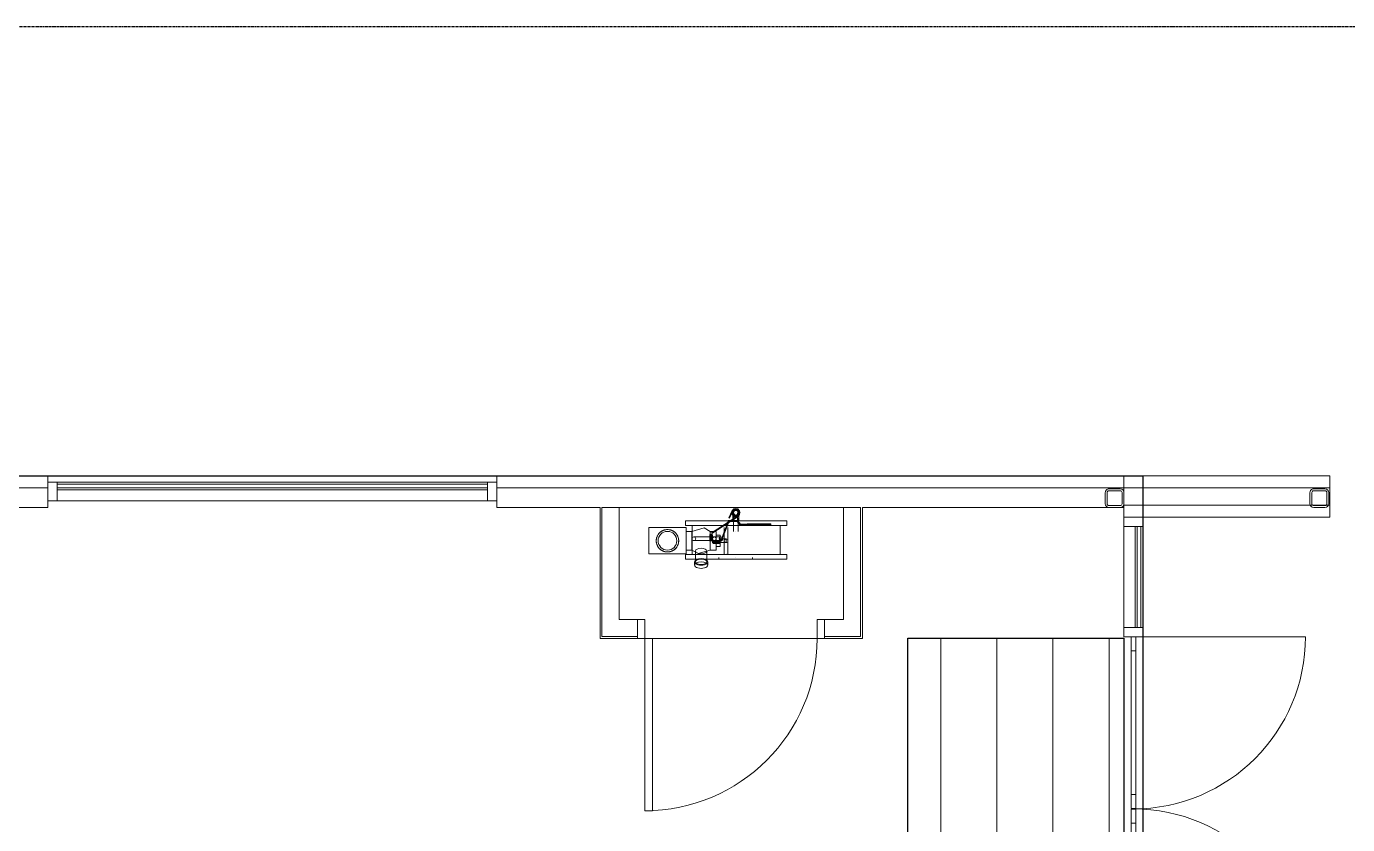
# Model space of a CAD drawing. Header units: millimetres. Extents: x -637480 to 299894, y -125373 to 39000.
# Drawn here: x 270264 to 277325, y 11936 to 16200 of the extents above; entities that cross this region are included whole.
import ezdxf

# ---------------------------------------------------------------- set-up
doc = ezdxf.new("R2010")
doc.units = ezdxf.units.MM
doc.linetypes.add('Xref building Toll$0$Grid Line', pattern=[22.225, 12.7, -3.175, 3.175, -3.175])
for name, color, linetype, lineweight in [('AM_BOR', 4, 'Continuous', 25), ('Xref building Toll$0$A-DETL', 90, 'Continuous', 9), ('Xref building Toll$0$A-DOOR', 31, 'Continuous', 9), ('Xref building Toll$0$A-DOOR-HDLN', 31, 'Continuous', 9), ('Xref building Toll$0$A-FLOR', 192, 'Continuous', 25), ('Xref building Toll$0$A-FLOR-PATT', 8, 'Continuous', 18), ('Xref building Toll$0$A-GENM', 13, 'Continuous', 9), ('Xref building Toll$0$A-GLAZ-CURT', 52, 'Continuous', 9), ('Xref building Toll$0$A-GLAZ-CWMG', 51, 'Continuous', 9), ('Xref building Toll$0$A-WALL', 113, 'Continuous', 9), ('Xref building Toll$0$P-SANR-FIXT', 6, 'Continuous', 9), ('Xref building Toll$0$S-COLS', 52, 'Continuous', 9)]:
    doc.layers.add(name, color=color, linetype=linetype, lineweight=lineweight)
doc.layers.add('Xref building Toll$0$S-GRID', color=8, linetype='Continuous')

# ---------------------------------------------------------------- blocks, each defined once
blk = doc.blocks.new('Xref building Toll$0$Toll Grids')
at = {"layer": 'Xref building Toll$0$S-GRID', "linetype": 'Xref building Toll$0$Grid Line'}
blk.add_line((224843, 16200), (280997.7, 16200), dxfattribs=at)
blk = doc.blocks.new('Xref building Toll$0$_SBA 1SWING SPDoor 01a - 920W x 2700H OD-1991714-MASTER GROUND FLOOR')
at = {"layer": 'Xref building Toll$0$A-DOOR'}
for p, q in [((460, 971), (420, 971)), ((420, 51), (420, 971)), ((460, 971), (460, 51)), ((-500, 51), (-500, 51)), ((-500, 51), (-500, -51)), ((-500, 51), (-460, 51)), ((-500, 51), (-460, 51)), ((-500, -51), (-500, 51)), ((-460, -51), (-460, 51)), ((-460, 51), (-460, 51)), ((-460, 51), (-460, -51)), ((460, 51), (420, 51)), ((460, 51), (460, -51)), ((500, 51), (460, 51)), ((460, 51), (460, 51)), ((460, 51), (500, 51)), ((460, -51), (460, 51)), ((500, -51), (500, 51)), ((500, 51), (500, 51)), ((500, 51), (500, -51)), ((-460, -51), (-500, -51)), ((-500, -51), (-500, -51)), ((-460, -51), (-500, -51)), ((-460, -51), (-460, -51)), ((460, -51), (500, -51)), ((460, -51), (460, -51)), ((500, -51), (460, -51)), ((500, -51), (500, -51))]:
    blk.add_line(p, q, dxfattribs=at)
blk.add_arc((460, 51), 920, 90, 180, dxfattribs=at)
at = {"layer": 'Xref building Toll$0$A-DOOR-HDLN'}
blk.add_line((-460, 51), (460, 51), dxfattribs=at)
blk = doc.blocks.new('Xref building Toll$0$IVS-CURTPAN-Double Glass - E10THK-I10THK-40mm-2193125-MASTER GROUND FLOOR')
at = {"layer": 'Xref building Toll$0$A-GLAZ-CURT'}
for p, q in [((269, 50), (-269, 50)), ((-269, 50), (-269, 40)), ((-269, 40), (-269, 50)), ((-269, 50), (269, 50)), ((-269, 50), (-269, 50)), ((-269, 40), (269, 40)), ((269, 40), (-269, 40)), ((-269, 40), (-269, 40)), ((269, 20), (-269, 20)), ((-269, 20), (-269, 10)), ((-269, 10), (-269, 20)), ((-269, 20), (269, 20)), ((-269, 20), (-269, 20)), ((-269, 10), (269, 10)), ((269, 10), (-269, 10)), ((-269, 10), (-269, 10)), ((269, 40), (269, 50)), ((269, 50), (269, 40)), ((269, 50), (269, 50)), ((269, 40), (269, 40)), ((269, 10), (269, 20)), ((269, 20), (269, 10)), ((269, 20), (269, 20)), ((269, 10), (269, 10))]:
    blk.add_line(p, q, dxfattribs=at)
blk = doc.blocks.new('Xref building Toll$0$Rectangular Mullion - _SBA 50 x 100mm Office-1490535-MASTER GROUND FLOOR')
at = {"layer": 'Xref building Toll$0$A-GLAZ-CWMG'}
for p, q in [((284130, 153540.5), (284130, 153540.5)), ((284130, 153540.5), (284230, 153540.5)), ((284230, 153540.5), (284130, 153540.5)), ((284130, 153540.5), (284130, 153002.5)), ((284130, 153002.5), (284130, 153540.5)), ((284230, 153540.5), (284230, 153540.5)), ((284230, 153002.5), (284230, 153540.5)), ((284230, 153002.5), (284230, 153540.5)), ((284130, 153002.5), (284230, 153002.5)), ((284230, 153002.5), (284130, 153002.5)), ((284130, 153002.5), (284130, 153002.5)), ((284230, 153002.5), (284230, 153002.5))]:
    blk.add_line(p, q, dxfattribs=at)
blk = doc.blocks.new('Xref building Toll$0$Rectangular Mullion - _SBA 50 x 100mm Office-1108203-MASTER GROUND FLOOR')
at = {"layer": 'Xref building Toll$0$A-GLAZ-CWMG', "lineweight": 18}
for p, q in [((0, 50), (-50, 50)), ((-50, 50), (-50, -50)), ((0, -50), (0, 50)), ((-50, -50), (0, -50))]:
    blk.add_line(p, q, dxfattribs=at)
at = {"layer": 'Xref building Toll$0$A-GLAZ-CWMG'}
for p, q in [((-50, 50), (-50, 50)), ((0, 50), (0, 50)), ((-50, -50), (-50, -50)), ((0, -50), (0, -50))]:
    blk.add_line(p, q, dxfattribs=at)
blk = doc.blocks.new('Xref building Toll$0$DOOR_CWall_DGlass 02 - DOOR_CWall_DGlass 02-2193146-MASTER GROUND FLOOR')
at = {"layer": 'Xref building Toll$0$A-DOOR'}
for p, q in [((-920, 5), (-920, 920)), ((920, 0), (920, 920)), ((-845, 12.5), (-920, 12.5)), ((-920, 12.5), (-920, -12.5)), ((-920, 12.5), (-920, 12.5)), ((-920, 12.5), (-920, -12.5)), ((-920, 12.5), (-1.5875, 12.5)), ((-845, -12.5), (-845, 12.5)), ((-845, -12.5), (-845, 12.5)), ((-76.5875, 12.5), (-845, 12.5)), ((-845, 12.5), (-845, 12.5)), ((-76.5875, 12.5), (-76.5875, -12.5)), ((-1.5875, 12.5), (-76.5875, 12.5)), ((-76.5875, -12.5), (-76.5875, 12.5)), ((-76.5875, 12.5), (-76.5875, 12.5)), ((-1.5875, -12.5), (-1.5875, 12.5)), ((-1.5875, 12.5), (-1.5875, -12.5)), ((-1.5875, 12.5), (-1.5875, 12.5)), ((76.5875, 12.5), (1.5875, 12.5)), ((1.5875, 12.5), (1.5875, -12.5)), ((1.5875, 12.5), (920, 12.5)), ((1.5875, 12.5), (1.5875, 12.5)), ((1.5875, -12.5), (1.5875, 12.5)), ((76.5875, -12.5), (76.5875, 12.5)), ((845, 12.5), (76.5875, 12.5)), ((76.5875, 12.5), (76.5875, -12.5)), ((76.5875, 12.5), (76.5875, 12.5)), ((845, 12.5), (845, -12.5)), ((920, 12.5), (845, 12.5)), ((845, 12.5), (845, 12.5)), ((845, 12.5), (845, -12.5)), ((920, -12.5), (920, 12.5)), ((920, 12.5), (920, 12.5)), ((920, -12.5), (920, 12.5)), ((-920, -12.5), (-845, -12.5)), ((-1.5875, -12.5), (-920, -12.5)), ((-920, -12.5), (-920, -12.5)), ((-845, -12.5), (-845, -12.5)), ((-845, -12.5), (-76.5875, -12.5)), ((-76.5875, -12.5), (-1.5875, -12.5)), ((-76.5875, -12.5), (-76.5875, -12.5)), ((-1.5875, -12.5), (-1.5875, -12.5)), ((1.5875, -12.5), (76.5875, -12.5)), ((920, -12.5), (1.5875, -12.5)), ((1.5875, -12.5), (1.5875, -12.5)), ((76.5875, -12.5), (845, -12.5)), ((76.5875, -12.5), (76.5875, -12.5)), ((845, -12.5), (920, -12.5)), ((845, -12.5), (845, -12.5)), ((920, -12.5), (920, -12.5))]:
    blk.add_line(p, q, dxfattribs=at)
for centre, start, end in [((-920, 0), 0, 90), ((920, 0), 90, 180)]:
    blk.add_arc(centre, 920, start, end, dxfattribs=at)
blk = doc.blocks.new('Xref building Toll$0$Rectangular Mullion - _SBA 50 x 100mm Office-2192156-MASTER GROUND FLOOR')
at = {"layer": 'Xref building Toll$0$A-GLAZ-CWMG'}
for p, q in [((25, 50), (-25, 50)), ((-25, 50), (-25, -50)), ((-25, 50), (-25, 50)), ((25, -50), (25, 50)), ((25, 50), (25, 50)), ((-25, -50), (25, -50)), ((-25, -50), (-25, -50)), ((25, -50), (25, -50))]:
    blk.add_line(p, q, dxfattribs=at)
blk = doc.blocks.new('Xref building Toll$0$IVS-CURTPAN-Double Glass - E10THK-I10THK-40mm-1893007-MASTER GROUND FLOOR')
at = {"layer": 'Xref building Toll$0$A-GLAZ-CURT'}
for p, q in [((1150, 50), (-1150, 50)), ((-1150, 50), (-1150, 40)), ((-1150, 40), (-1150, 50)), ((-1150, 50), (1150, 50)), ((-1150, 50), (-1150, 50)), ((-1150, 40), (1150, 40)), ((1150, 40), (-1150, 40)), ((-1150, 40), (-1150, 40)), ((1150, 20), (-1150, 20)), ((-1150, 20), (-1150, 10)), ((-1150, 10), (-1150, 20)), ((-1150, 20), (1150, 20)), ((-1150, 20), (-1150, 20)), ((-1150, 10), (1150, 10)), ((1150, 10), (-1150, 10)), ((-1150, 10), (-1150, 10)), ((1150, 40), (1150, 50)), ((1150, 50), (1150, 40)), ((1150, 50), (1150, 50)), ((1150, 40), (1150, 40)), ((1150, 10), (1150, 20)), ((1150, 20), (1150, 10)), ((1150, 20), (1150, 20)), ((1150, 10), (1150, 10))]:
    blk.add_line(p, q, dxfattribs=at)
blk = doc.blocks.new('Xref building Toll$0$IVS-CURTPAN-Double Glass - E10THK-I10THK-40mm-V47-MASTER GROUND FLOOR')
at = {"layer": 'Xref building Toll$0$A-GLAZ-CURT'}
for p, q in [((1150, 50), (-1150, 50)), ((-1150, 50), (-1150, 40)), ((-1150, 50), (-1150, 50)), ((-1150, 40), (1150, 40)), ((-1150, 40), (-1150, 40)), ((1150, 20), (-1150, 20)), ((-1150, 20), (-1150, 10)), ((-1150, 20), (-1150, 20)), ((-1150, 10), (1150, 10)), ((-1150, 10), (-1150, 10)), ((1150, 40), (1150, 50)), ((1150, 50), (1150, 50)), ((1150, 40), (1150, 40)), ((1150, 10), (1150, 20)), ((1150, 20), (1150, 20)), ((1150, 10), (1150, 10))]:
    blk.add_line(p, q, dxfattribs=at)
blk = doc.blocks.new('Xref building Toll$0$Rectangular Mullion - _SBA 50 x 100mm Office-1160174-MASTER GROUND FLOOR')
at = {"layer": 'Xref building Toll$0$A-GLAZ-CWMG'}
for p, q in [((278429, 153677.5), (278429, 153777.5)), ((278429, 153777.5), (278429, 153777.5)), ((278429, 153777.5), (278429, 153677.5)), ((280729, 153777.5), (278429, 153777.5)), ((280729, 153777.5), (278429, 153777.5)), ((280729, 153677.5), (280729, 153777.5)), ((280729, 153777.5), (280729, 153777.5)), ((280729, 153777.5), (280729, 153677.5)), ((278429, 153677.5), (278429, 153677.5)), ((278429, 153677.5), (280729, 153677.5)), ((280729, 153677.5), (278429, 153677.5)), ((280729, 153677.5), (280729, 153677.5))]:
    blk.add_line(p, q, dxfattribs=at)
blk = doc.blocks.new('Xref building Toll$0$Rectangular Mullion - _SBA 50 x 100mm Office-1108241-MASTER GROUND FLOOR')
at = {"layer": 'Xref building Toll$0$A-GLAZ-CWMG'}
for p, q in [((0, 50), (-50, 50)), ((-50, 50), (-50, -50)), ((-50, 50), (-50, 50)), ((0, -50), (0, 50)), ((0, 50), (0, 50)), ((-50, -50), (0, -50)), ((-50, -50), (-50, -50)), ((0, -50), (0, -50))]:
    blk.add_line(p, q, dxfattribs=at)
blk = doc.blocks.new('Xref building Toll$0$Rectangular Mullion - _SBA 50 x 100mm Office-1108256-MASTER GROUND FLOOR')
at = {"layer": 'Xref building Toll$0$A-GLAZ-CWMG'}
for p, q in [((-50, 50), (-50, 50)), ((0, 50), (0, 50)), ((-50, -50), (-50, -50)), ((0, -50), (0, -50))]:
    blk.add_line(p, q, dxfattribs=at)
blk = doc.blocks.new('Xref building Toll$0$Rectangular Mullion - _SBA 50 x 100mm Office-V48-MASTER GROUND FLOOR')
at = {"layer": 'Xref building Toll$0$A-GLAZ-CWMG', "lineweight": 18}
for p, q in [((-50, 50), (0, 50)), ((-50, -50), (-50, 50)), ((0, 50), (0, -50)), ((0, -50), (-50, -50))]:
    blk.add_line(p, q, dxfattribs=at)
at = {"layer": 'Xref building Toll$0$A-GLAZ-CWMG'}
for p, q in [((-50, 50), (-50, 50)), ((0, 50), (0, 50)), ((-50, -50), (-50, -50)), ((0, -50), (0, -50))]:
    blk.add_line(p, q, dxfattribs=at)
blk = doc.blocks.new('Xref building Toll$0$Rectangular Mullion - _SBA 50 x 100mm Office-1108208-MASTER GROUND FLOOR')
at = {"layer": 'Xref building Toll$0$A-GLAZ-CWMG'}
for p, q in [((-50, -50), (-50, 50)), ((-50, 50), (0, 50)), ((-50, 50), (-50, 50)), ((0, 50), (0, -50)), ((0, 50), (0, 50)), ((0, -50), (-50, -50)), ((-50, -50), (-50, -50)), ((0, -50), (0, -50))]:
    blk.add_line(p, q, dxfattribs=at)
blk = doc.blocks.new('Xref building Toll$0$Rectangular Mullion - _SBA 50 x 100mm Office-1108212-MASTER GROUND FLOOR')
at = {"layer": 'Xref building Toll$0$A-GLAZ-CWMG'}
for p, q in [((-50, 50), (-50, 50)), ((0, 50), (0, 50)), ((-50, -50), (-50, -50)), ((0, -50), (0, -50))]:
    blk.add_line(p, q, dxfattribs=at)
blk = doc.blocks.new('Xref building Toll$0$Rectangular Mullion - _SBA 50 x 100mm Office-1160177-MASTER GROUND FLOOR')
at = {"layer": 'Xref building Toll$0$A-GLAZ-CWMG'}
for p, q in [((278429, 153677.5), (278429, 153777.5)), ((278429, 153777.5), (278429, 153777.5)), ((278429, 153777.5), (278429, 153677.5)), ((278429, 153777.5), (280729, 153777.5)), ((278429, 153777.5), (280729, 153777.5)), ((280729, 153677.5), (280729, 153777.5)), ((280729, 153777.5), (280729, 153777.5)), ((280729, 153777.5), (280729, 153677.5)), ((278429, 153677.5), (278429, 153677.5)), ((280729, 153677.5), (278429, 153677.5)), ((278429, 153677.5), (280729, 153677.5)), ((280729, 153677.5), (280729, 153677.5))]:
    blk.add_line(p, q, dxfattribs=at)
blk = doc.blocks.new('Xref building Toll$0$Rectangular Mullion - _SBA 50 x 100mm Office-V49-MASTER GROUND FLOOR')
at = {"layer": 'Xref building Toll$0$A-GLAZ-CWMG', "lineweight": 18}
for p, q in [((0, 50), (-50, 50)), ((-50, 50), (-50, -50)), ((0, -50), (0, 50)), ((-50, -50), (0, -50))]:
    blk.add_line(p, q, dxfattribs=at)
at = {"layer": 'Xref building Toll$0$A-GLAZ-CWMG'}
for p, q in [((-50, 50), (-50, 50)), ((0, 50), (0, 50)), ((-50, -50), (-50, -50)), ((0, -50), (0, -50))]:
    blk.add_line(p, q, dxfattribs=at)
blk = doc.blocks.new('Xref building Toll$0$SHS-Square Hollow Section-Column - 100x100SHS-V222-MASTER GROUND FLOOR')
at = {"layer": 'Xref building Toll$0$S-COLS', "lineweight": 18}
for p, q in [((-50, -30), (-50, 30)), ((-40, 30), (-40, -30)), ((-30, 50), (30, 50)), ((30, 40), (-30, 40)), ((40, -30), (40, 30)), ((50, 30), (50, -30)), ((-30, -40), (30, -40)), ((30, -50), (-30, -50))]:
    blk.add_line(p, q, dxfattribs=at)
for centre, radius, start, end in [((-30, 30), 20, 90, 180), ((-30, 30), 10, 90, 180), ((30, 30), 20, 0, 90), ((30, 30), 10, 360, 90), ((-30, -30), 20, 180, 270), ((-30, -30), 10, 180, 270), ((30, -30), 10, 270, 360), ((30, -30), 20, 270, 0)]:
    blk.add_arc(centre, radius, start, end, dxfattribs=at)
blk = doc.blocks.new('Xref building Toll$0$FHD_Standard - 01 - Standard-1800779-MASTER GROUND FLOOR')
at = {"layer": 'Xref building Toll$0$A-GENM'}
for p, q in [((429.6, 217.2), (415, 180.7)), ((418.7, 179.2), (433.4, 215.7)), ((451.5, 231.6), (431.5, 220)), ((431.5, 220), (451.5, 231.6)), ((431.5, 220), (431.5, 196.9)), ((431.5, 196.9), (431.5, 220)), ((431.5, 220), (431.5, 220)), ((451.5, 226.9), (435.5, 217.7)), ((435.5, 217.7), (451.5, 226.9)), ((451.5, 226.9), (435.5, 217.7)), ((435.5, 217.7), (451.5, 226.9)), ((435.5, 217.7), (435.5, 199.2)), ((435.5, 199.2), (435.5, 217.7)), ((435.5, 217.7), (435.5, 217.7)), ((435.5, 217.7), (435.5, 199.2)), ((435.5, 199.2), (435.5, 217.7)), ((435.5, 217.7), (435.5, 217.7)), ((471.5, 220), (451.5, 231.6)), ((451.5, 231.6), (471.5, 220)), ((451.5, 231.6), (451.5, 231.6)), ((467.5, 217.7), (451.5, 226.9)), ((451.5, 226.9), (467.5, 217.7)), ((451.5, 226.9), (451.5, 226.9)), ((467.5, 217.7), (451.5, 226.9)), ((451.5, 226.9), (467.5, 217.7)), ((451.5, 226.9), (451.5, 226.9)), ((467.5, 199.2), (467.5, 217.7)), ((467.5, 217.7), (467.5, 199.2)), ((467.5, 217.7), (467.5, 217.7)), ((467.5, 199.2), (467.5, 217.7)), ((467.5, 217.7), (467.5, 199.2)), ((467.5, 217.7), (467.5, 217.7)), ((471.5, 196.9), (471.5, 220)), ((471.5, 220), (471.5, 196.9)), ((471.5, 220), (471.5, 220)), ((462.1, 192.2), (320.9, 99.8)), ((323, 96.5), (464.3, 188.8)), ((409.4, 156), (369.1, 55.3)), ((372.8, 53.8), (413.1, 154.5)), ((413.1, 154.5), (409.4, 156)), ((409.4, 156), (413.1, 154.5)), ((409.8, 166.5), (409.8, 160.5)), ((411.2, 166.5), (461.5, 166.5)), ((421.3, 166.5), (411.2, 166.5)), ((411.2, 160.5), (411.2, 166.5)), ((411.2, 160.5), (421.3, 160.5)), ((461.5, 160.5), (411.2, 160.5)), ((418.7, 179.2), (415, 180.7)), ((415, 180.7), (418.7, 179.2)), ((461.5, 166.5), (421.3, 166.5)), ((421.3, 166.5), (421.3, 160.5)), ((421.3, 160.5), (461.5, 160.5)), ((431.5, 196.9), (451.5, 185.4)), ((451.5, 185.4), (431.5, 196.9)), ((431.5, 196.9), (431.5, 196.9)), ((435.5, 199.2), (451.5, 190)), ((451.5, 190), (435.5, 199.2)), ((435.5, 199.2), (435.5, 199.2)), ((435.5, 199.2), (451.5, 190)), ((451.5, 190), (435.5, 199.2)), ((435.5, 199.2), (435.5, 199.2)), ((435.5, 178.5), (435.5, 168.5)), ((439, 181.3), (439, 108.5)), ((441.5, 208.5), (441.5, 168.5)), ((451.5, 208.5), (451.5, 208.5)), ((451.5, 208.5), (451.5, 208.5)), ((451.5, 190), (467.5, 199.2)), ((467.5, 199.2), (451.5, 190)), ((451.5, 190), (467.5, 199.2)), ((467.5, 199.2), (451.5, 190)), ((451.5, 185.4), (471.5, 196.9)), ((471.5, 196.9), (451.5, 185.4)), ((451.5, 190), (451.5, 190)), ((451.5, 190), (451.5, 190)), ((451.5, 185.4), (451.5, 185.4)), ((451.5, 181.3), (451.5, 181.3)), ((451.5, 181.3), (451.5, 181.3)), ((451.5, 168.5), (451.5, 168.5)), ((451.5, 168.5), (451.5, 168.5)), ((451.5, 168.5), (451.5, 168.5)), ((451.5, 168.5), (451.5, 168.5)), ((461.5, 166.5), (456.9, 162.6)), ((456.9, 162.6), (461.5, 166.5)), ((456.9, 162.6), (474.7, 141.3)), ((474.7, 141.3), (456.9, 162.6)), ((456.9, 162.6), (456.9, 162.6)), ((461.5, 168.5), (461.5, 208.5)), ((477.5, 147.3), (461.5, 166.5)), ((461.5, 166.5), (477.5, 147.3)), ((461.5, 166.5), (461.5, 166.5)), ((461.5, 166.5), (461.5, 166.5)), ((461.5, 166.5), (461.5, 160.5)), ((461.5, 166.5), (461.5, 160.5)), ((461.5, 160.5), (461.5, 160.5)), ((464, 108.5), (464, 181.3)), ((467.5, 199.2), (467.5, 199.2)), ((467.5, 199.2), (467.5, 199.2)), ((467.5, 168.5), (467.5, 178.5)), ((471.5, 196.9), (471.5, 196.9)), ((474.7, 141.3), (637.5, 141.3)), ((637.5, 141.3), (474.7, 141.3)), ((474.7, 141.3), (474.7, 141.3)), ((637.5, 147.3), (477.5, 147.3)), ((477.5, 147.3), (637.5, 147.3)), ((477.5, 147.3), (477.5, 147.3)), ((639.5, 149.3), (512.5, 149.3)), ((512.5, 149.3), (512.5, 139.3)), ((512.5, 139.3), (512.5, 149.3)), ((512.5, 149.3), (639.5, 149.3)), ((512.5, 149.3), (512.5, 149.3)), ((637.5, 141.3), (637.5, 147.3)), ((637.5, 147.3), (637.5, 141.3)), ((637.5, 147.3), (637.5, 147.3)), ((637.5, 141.3), (637.5, 141.3)), ((639.5, 139.3), (639.5, 149.3)), ((639.5, 149.3), (639.5, 139.3)), ((639.5, 149.3), (639.5, 149.3)), ((186.5, 128.5), (-13.5, 128.5)), ((-13.5, -11.5), (-13.5, 128.5)), ((-13.5, 128.5), (-13.5, -11.5)), ((186.5, -11.5), (186.5, 128.5)), ((186.5, 128.5), (186.5, -11.5)), ((217.5, 108.5), (186.5, 108.5)), ((186.5, 8.5), (186.5, 108.5)), ((186.5, 108.5), (186.5, 8.5)), ((217.5, 108.5), (217.5, 58.5)), ((217.5, 58.5), (217.5, 108.5)), ((337, 79.2), (266.5, 79.2)), ((312.3, 92), (312.3, 56.2)), ((347.1, 108.5), (315.5, 108.5)), ((315.5, 58.5), (315.5, 108.5)), ((315.5, 108.5), (315.5, 58.5)), ((317.7, 94), (317.7, 56.4)), ((319.8, 92), (319.8, 92)), ((319.8, 92), (319.8, 92)), ((321.7, 56.4), (321.7, 94)), ((327.3, 56.2), (327.3, 92)), ((372.2, 79.2), (337, 79.2)), ((347.1, 108.5), (347.1, 8.5)), ((347.1, 8.5), (347.1, 108.5)), ((367.3, 88.5), (347.1, 88.5)), ((347.1, 88.5), (347.1, 28.5)), ((347.1, 28.5), (347.1, 88.5)), ((367.3, 88.5), (367.3, 28.5)), ((367.3, 28.5), (367.3, 88.5)), ((389.6, 128.5), (389.6, -11.5)), ((399.6, 128.5), (399.6, 128.5)), ((399.6, 128.5), (399.6, 128.5)), ((409.6, -11.5), (409.6, 128.5)), ((451.5, 108.5), (451.5, 108.5)), ((451.5, 108.5), (451.5, 108.5)), ((512.5, 139.3), (639.5, 139.3)), ((639.5, 139.3), (512.5, 139.3)), ((512.5, 139.3), (512.5, 139.3)), ((639.5, 139.3), (639.5, 139.3)), ((186.5, 8.5), (217.5, 8.5)), ((217.5, 58.5), (217.5, 8.5)), ((217.5, 8.5), (217.5, 58.5)), ((236.5, 3.7), (236.5, -54.1)), ((266.5, 59.2), (337, 59.2)), ((296.5, -54.1), (296.5, 3.7)), ((315.5, 8.5), (315.5, 58.5)), ((315.5, 58.5), (315.5, 8.5)), ((315.5, 8.5), (347.1, 8.5)), ((319.8, 56.2), (319.8, 56.2)), ((319.8, 56.2), (319.8, 56.2)), ((366.3, 53.4), (324.7, 53.4)), ((324.7, 49.4), (366.3, 49.4)), ((364.9, 58.9), (329.1, 58.9)), ((329.1, 51.4), (329.1, 51.4)), ((329.1, 51.4), (329.1, 51.4)), ((329.1, 43.9), (364.9, 43.9)), ((337, 59.2), (372.2, 59.2)), ((347.1, 28.5), (367.3, 28.5)), ((364.9, 51.4), (364.9, 51.4)), ((364.9, 51.4), (364.9, 51.4)), ((399.6, 68.5), (367.3, 68.5)), ((367.3, 68.5), (367.3, 48.5)), ((367.3, 48.5), (367.3, 68.5)), ((367.3, 48.5), (399.6, 48.5)), ((399.6, 48.5), (399.6, 68.5)), ((399.6, 68.5), (399.6, 48.5)), ((-13.5, -11.5), (186.5, -11.5)), ((231.5, -54.1), (231.5, -71.4)), ((301.5, -71.4), (301.5, -54.1)), ((361.5, -31), (361.5, -41)), ((399.6, -11.5), (399.6, -11.5)), ((399.6, -11.5), (399.6, -11.5)), ((451.5, -31), (451.5, -31)), ((451.5, -31), (451.5, -31)), ((451.5, -41), (451.5, -41)), ((451.5, -41), (451.5, -41)), ((541.5, -41), (541.5, -31))]:
    blk.add_line(p, q, dxfattribs=at)
at = {"layer": 'Xref building Toll$0$A-GENM', "flags": 128}
for points in [[(464.3, 188.8), (475, 208.7), (464, 228.4), (441.5, 229.8), (429.6, 217.2)], [(433.4, 215.7), (447.8, 227.6), (465.6, 221.9), (470.4, 203.8), (462.1, 192.2)], [(435.5, 208.5), (435.5, 194.7), (435.5, 178.5)], [(467.5, 178.5), (467.5, 203.7), (467.5, 208.5)], [(217.5, 108.5), (282.1, 126.7), (315.5, 108.5)], [(227.9, 79.2), (265.6, 79.2), (266.5, 79.2)], [(389.6, -11.5), (389.6, 20.7), (389.6, 87.6), (389.6, 127.8), (389.6, 128.5)], [(389.6, 128.5), (389.6, 96.3), (389.6, 29.3), (389.6, -10.8), (389.6, -11.5)], [(409.6, 128.5), (409.6, 96.3), (409.6, 29.3), (409.6, -10.8), (409.6, -11.5)], [(409.6, -11.5), (409.6, 20.7), (409.6, 87.6), (409.6, 127.8), (409.6, 128.5)], [(315.5, 8.5), (250.9, -9.8), (217.5, 8.5)], [(266.5, 59.2), (227.9, 59.2), (227.9, 59.2)]]:
    blk.add_lwpolyline(points, dxfattribs=at)
at = {"layer": 'Xref building Toll$0$A-GENM'}
for centre, radius, start, end in [((451.5, 208.5), 20, 360, 180), ((451.5, 208.5), 20, 0, 180), ((451.5, 208.5), 16, 90, 270), ((451.5, 208.5), 12.5, 360, 180), ((451.5, 208.5), 12.5, 0, 180), ((451.5, 208.5), 12.5, 360, 180), ((451.5, 208.5), 12.5, 0, 180), ((451.5, 208.5), 16, 270, 90), ((451.5, 208.5), 20, 180, 360), ((451.5, 208.5), 20, 180, 0), ((451.5, 208.5), 12.5, 180, 360), ((451.5, 208.5), 12.5, 180, 0), ((451.5, 208.5), 12.5, 180, 360), ((451.5, 208.5), 12.5, 180, 0), ((86.5, 58.5), 60, 90, 270), ((86.5, 58.5), 50, 90, 270), ((86.5, 58.5), 50, 90, 270), ((86.5, 58.5), 60, 270, 90), ((86.5, 58.5), 50, 270, 90), ((86.5, 58.5), 50, 270, 90), ((227.9, 69.2), 10, 360, 180), ((227.9, 69.2), 10, 180, 360), ((399.6, 58.5), 10, 90, 270), ((399.6, 58.5), 10, 90, 270), ((399.6, 58.5), 10, 270, 90), ((399.6, 58.5), 10, 270, 90)]:
    blk.add_arc(centre, radius, start, end, dxfattribs=at)
for centre, major_axis, ratio, start_param, end_param in [((337, 69.2), (0, 10), 0.935789, 4.712389, 7.853982), ((337, 69.2), (0, 10), 0.935789, 4.712389, 7.853982), ((372.2, 69.2), (0, 10), 0.935789, 4.712389, 7.853982), ((266.5, 3.7), (-30, 0), 0.5, 3.141593, 6.283185), ((266.5, 3.7), (-30, 0), 0.5, 0, 3.141593), ((337, 69.2), (0, 10), 0.935789, 1.570796, 4.712389), ((337, 69.2), (0, 10), 0.935789, 1.570796, 4.712389), ((372.2, 69.2), (0, 10), 0.935789, 1.570796, 4.712389), ((266.5, -54.1), (-35, 0), 0.5, 3.141593, 6.283185), ((266.5, -71.4), (-35, 0), 0.5, 3.141593, 6.283185), ((266.5, -54.1), (-35, 0), 0.5, 0, 3.141593), ((266.5, -54.1), (30, 0), 0.5, 0, 3.141593), ((266.5, -54.1), (-30, 0), 0.5, 0, 3.141593), ((266.5, -71.4), (-35, 0), 0.5, 0, 3.141593)]:
    blk.add_ellipse(centre, major_axis=major_axis, ratio=ratio, start_param=start_param, end_param=end_param, dxfattribs=at)
for points in [[(86.5, 118.5), (83.3, 118.3), (78.7, 117.9), (73.7, 117), (70.9, 116.4), (68.8, 115.8), (66.8, 115.2), (64.2, 114.3), (61.1, 112.9), (58.1, 111.4), (55.7, 110), (53.4, 108.6), (50.7, 106.7), (46.5, 103.4), (41.7, 98.7), (36.5, 92.1), (33, 86), (30.7, 80.6), (29.2, 76.4), (28, 72.1), (27.1, 67.7), (26.6, 63.1), (26.4, 58.5), (26.6, 53.8), (27.3, 47.8), (28.7, 41.9), (30.7, 36.3), (32.4, 32.3), (34.4, 28.5), (37.4, 23.7), (41.7, 18.3), (46.5, 13.5), (50.2, 10.6), (52.4, 9.1), (54, 8), (55.7, 6.9), (58.1, 5.6), (61.1, 4), (64.2, 2.6), (66.8, 1.7), (68.8, 1.1), (70.9, 0.6), (73.7, 0), (78.7, -0.9), (83.3, -1.4), (86.5, -1.5)], [(86.5, -1.5), (89.6, -1.4), (94.2, -0.9), (99.2, 0), (102, 0.6), (104.1, 1.1), (106.1, 1.7), (108.7, 2.6), (111.8, 4), (114.9, 5.6), (117.2, 6.9), (119.5, 8.3), (122.2, 10.2), (126.4, 13.5), (131.2, 18.3), (136.4, 24.8), (139.9, 31), (142.2, 36.3), (143.7, 40.5), (145, 44.9), (145.8, 49.3), (146.3, 53.8), (146.5, 58.5), (146.3, 63.1), (145.7, 69.2), (144.3, 75), (142.2, 80.6), (140.5, 84.6), (138.5, 88.4), (135.5, 93.2), (131.2, 98.7), (126.4, 103.4), (122.8, 106.3), (120.6, 107.9), (118.9, 109), (117.2, 110), (114.9, 111.4), (111.9, 112.9), (108.7, 114.3), (106.1, 115.2), (104.1, 115.8), (102, 116.4), (99.2, 117), (94.2, 117.9), (89.6, 118.3), (86.5, 118.5)]]:
    blk.add_open_spline(points, degree=3, knots=[0, 0, 0, 0, 0.045455, 0.068182, 0.079545, 0.090909, 0.102273, 0.113636, 0.136364, 0.159091, 0.170455, 0.181818, 0.204545, 0.227273, 0.272727, 0.318182, 0.363636, 0.386364, 0.409091, 0.431818, 0.454545, 0.477273, 0.5, 0.522727, 0.545455, 0.590909, 0.613636, 0.636364, 0.659091, 0.681818, 0.727273, 0.772727, 0.795455, 0.806818, 0.818182, 0.829545, 0.840909, 0.863636, 0.886364, 0.897727, 0.909091, 0.920455, 0.931818, 0.954545, 1, 1, 1, 1], dxfattribs=at)
at = {"layer": 'Xref building Toll$0$P-SANR-FIXT'}
for p, q in [((723.9, 164.2), (182.8, 164.2)), ((182.8, 164.2), (182.8, 139.2)), ((723.9, 139.2), (723.9, 164.2)), ((182.8, 139.2), (218.1, 139.2)), ((218.1, 139.2), (218.1, -15.3)), ((689.1, 139.2), (218.1, 139.2)), ((689.1, -15.3), (689.1, 139.2)), ((689.1, 139.2), (723.9, 139.2)), ((218.1, -15.3), (182.8, -15.3)), ((182.8, -15.3), (182.8, -40.3)), ((182.8, -40.3), (723.9, -40.3)), ((689.1, -15.3), (218.1, -15.3)), ((723.9, -15.3), (689.1, -15.3)), ((723.9, -40.3), (723.9, -15.3))]:
    blk.add_line(p, q, dxfattribs=at)
blk = doc.blocks.new('Xref building Toll$0$SHS-Square Hollow Section-Column - 100x100SHS-V382-MASTER GROUND FLOOR')
at = {"layer": 'Xref building Toll$0$S-COLS', "lineweight": 18}
for p, q in [((-50, -30), (-50, 30)), ((-40, 30), (-40, -30)), ((-30, 50), (30, 50)), ((30, 40), (-30, 40)), ((40, -30), (40, 30)), ((50, 30), (50, -30)), ((-30, -40), (30, -40)), ((30, -50), (-30, -50))]:
    blk.add_line(p, q, dxfattribs=at)
for centre, radius, start, end in [((-30, 30), 20, 90, 180), ((-30, 30), 10, 90, 180), ((30, 30), 20, 0, 90), ((30, 30), 10, 360, 90), ((-30, -30), 20, 180, 270), ((-30, -30), 10, 180, 270), ((30, -30), 10, 270, 360), ((30, -30), 20, 270, 0)]:
    blk.add_arc(centre, radius, start, end, dxfattribs=at)
blk = doc.blocks.new('Xref building Toll$0$IVS-CURTPAN-Double Glass - E10THK-I10THK-40mm-1893006-MASTER GROUND FLOOR')
at = {"layer": 'Xref building Toll$0$A-GLAZ-CURT'}
for p, q in [((1150, 50), (-1150, 50)), ((-1150, 50), (-1150, 40)), ((-1150, 40), (-1150, 50)), ((-1150, 50), (1150, 50)), ((-1150, 50), (-1150, 50)), ((-1150, 40), (1150, 40)), ((1150, 40), (-1150, 40)), ((-1150, 40), (-1150, 40)), ((1150, 20), (-1150, 20)), ((-1150, 20), (-1150, 10)), ((-1150, 10), (-1150, 20)), ((-1150, 20), (1150, 20)), ((-1150, 20), (-1150, 20)), ((-1150, 10), (1150, 10)), ((1150, 10), (-1150, 10)), ((-1150, 10), (-1150, 10)), ((1150, 40), (1150, 50)), ((1150, 50), (1150, 40)), ((1150, 50), (1150, 50)), ((1150, 40), (1150, 40)), ((1150, 10), (1150, 20)), ((1150, 20), (1150, 10)), ((1150, 20), (1150, 20)), ((1150, 10), (1150, 10))]:
    blk.add_line(p, q, dxfattribs=at)
blk = doc.blocks.new('Xref building Toll$0$Rectangular Mullion - _SBA 50 x 100mm Office-2193117-MASTER GROUND FLOOR')
at = {"layer": 'Xref building Toll$0$A-GLAZ-CWMG', "lineweight": 18}
for p, q in [((-25, 50), (25, 50)), ((-25, -50), (-25, 50)), ((25, 50), (25, -50)), ((25, -50), (-25, -50))]:
    blk.add_line(p, q, dxfattribs=at)
at = {"layer": 'Xref building Toll$0$A-GLAZ-CWMG'}
for p, q in [((-25, 50), (-25, 50)), ((25, 50), (25, 50)), ((-25, -50), (-25, -50)), ((25, -50), (25, -50))]:
    blk.add_line(p, q, dxfattribs=at)
blk = doc.blocks.new('Xref building Toll$0$Rectangular Mullion - _SBA 50 x 100mm Office-2193144-MASTER GROUND FLOOR')
at = {"layer": 'Xref building Toll$0$A-GLAZ-CWMG'}
for p, q in [((-25, 50), (-25, 50)), ((25, 50), (25, 50)), ((-25, -50), (-25, -50)), ((25, -50), (25, -50))]:
    blk.add_line(p, q, dxfattribs=at)
blk = doc.blocks.new('Xref building Toll$0$IVS-CURTPAN-Double Glass - E10THK-I10THK-40mm-V387-MASTER GROUND FLOOR')
at = {"layer": 'Xref building Toll$0$A-GLAZ-CURT'}
for p, q in [((269, 50), (-269, 50)), ((-269, 50), (-269, 40)), ((-269, 50), (-269, 50)), ((-269, 40), (269, 40)), ((-269, 40), (-269, 40)), ((269, 20), (-269, 20)), ((-269, 20), (-269, 10)), ((-269, 20), (-269, 20)), ((-269, 10), (269, 10)), ((-269, 10), (-269, 10)), ((269, 40), (269, 50)), ((269, 50), (269, 50)), ((269, 40), (269, 40)), ((269, 10), (269, 20)), ((269, 20), (269, 20)), ((269, 10), (269, 10))]:
    blk.add_line(p, q, dxfattribs=at)
blk = doc.blocks.new('Xref building Toll$0$IVS-CURTPAN-Double Glass - E10THK-I10THK-40mm-2193145-MASTER GROUND FLOOR')
at = {"layer": 'Xref building Toll$0$A-GLAZ-CURT'}
for p, q in [((269, 50), (-269, 50)), ((-269, 50), (-269, 40)), ((-269, 40), (-269, 50)), ((-269, 50), (269, 50)), ((-269, 50), (-269, 50)), ((-269, 40), (269, 40)), ((269, 40), (-269, 40)), ((-269, 40), (-269, 40)), ((269, 20), (-269, 20)), ((-269, 20), (-269, 10)), ((-269, 10), (-269, 20)), ((-269, 20), (269, 20)), ((-269, 20), (-269, 20)), ((-269, 10), (269, 10)), ((269, 10), (-269, 10)), ((-269, 10), (-269, 10)), ((269, 40), (269, 50)), ((269, 50), (269, 40)), ((269, 50), (269, 50)), ((269, 40), (269, 40)), ((269, 10), (269, 20)), ((269, 20), (269, 10)), ((269, 20), (269, 20)), ((269, 10), (269, 10))]:
    blk.add_line(p, q, dxfattribs=at)
blk = doc.blocks.new('Xref building Toll$0$Rectangular Mullion - _SBA 50 x 100mm Office-2192792-MASTER GROUND FLOOR')
at = {"layer": 'Xref building Toll$0$A-GLAZ-CWMG'}
for p, q in [((284130, 153540.5), (284230, 153540.5)), ((284230, 153540.5), (284130, 153540.5)), ((284130, 153540.5), (284130, 153540.5)), ((284130, 153002.5), (284130, 153540.5)), ((284130, 153540.5), (284130, 153002.5)), ((284230, 153540.5), (284230, 153540.5)), ((284230, 153540.5), (284230, 153002.5)), ((284230, 153540.5), (284230, 153002.5)), ((284130, 153002.5), (284130, 153002.5)), ((284130, 153002.5), (284230, 153002.5)), ((284230, 153002.5), (284130, 153002.5)), ((284230, 153002.5), (284230, 153002.5))]:
    blk.add_line(p, q, dxfattribs=at)
blk = doc.blocks.new('Xref building Toll')
at = {"layer": 'Xref building Toll$0$A-FLOR-PATT', "lineweight": 9}
h = blk.add_hatch(dxfattribs=at)
h.set_pattern_fill('FP_294', color=256, style=0, pattern_type=2)
h.set_pattern_definition([(270, (276050, 11820), (300, 2e-14), [])])
h.paths.add_polyline_path([(276130, 12932), (276130, 11100), (274975, 11100), (274975, 12932)], flags=0)
at = {"layer": 'Xref building Toll$0$A-DETL'}
for p, q in [((272779, 13800), (277230, 13800)), ((277230, 13578), (276230, 13578)), ((277230, 13578), (276230, 13578))]:
    blk.add_line(p, q, dxfattribs=at)
at = {"layer": 'Xref building Toll$0$A-FLOR'}
for p, q in [((269980, 13800), (276230, 13800)), ((276230, 13800), (276230, 8965)), ((274975, 11100), (274975, 12932)), ((274975, 12932), (276130, 12932)), ((276130, 12932), (276130, 11100))]:
    blk.add_line(p, q, dxfattribs=at)
at = {"layer": 'Xref building Toll$0$A-WALL', "lineweight": 18}
for p, q in [((270379, 13630), (270379, 13800)), ((272779, 13800), (272779, 13630)), ((276130, 13800), (276130, 13578)), ((277230, 13800), (276230, 13800)), ((277230, 13578), (277230, 13800)), ((269900, 13630), (270379, 13630)), ((272779, 13630), (273330, 13630)), ((273330, 13630), (273330, 12930.5)), ((273432, 13630), (274630, 13630)), ((273432, 13032.5), (273432, 13630)), ((274630, 13630), (274630, 13032.5)), ((274732, 13630), (276130, 13630)), ((274732, 12930.5), (274732, 13630)), ((276130, 13578), (277230, 13578)), ((273530, 13032.5), (273432, 13032.5)), ((273530, 12930.5), (273530, 13032.5)), ((274630, 13032.5), (274530, 13032.5)), ((274530, 13032.5), (274530, 12930.5)), ((273330, 12930.5), (273530, 12930.5)), ((274530, 12930.5), (274732, 12930.5))]:
    blk.add_line(p, q, dxfattribs=at)
at = {"layer": 'Xref building Toll$0$A-WALL'}
for p, q in [((269915, 13735), (270379, 13735)), ((272779, 13735), (277230, 13735)), ((273432, 13630), (273340, 13630)), ((273340, 13630), (273340, 12940.5)), ((274722, 13630), (274630, 13630)), ((274722, 13630), (274722, 12940.5)), ((277230, 13643), (276130, 13643)), ((273340, 12940.5), (273530, 12940.5)), ((274530, 12940.5), (274722, 12940.5))]:
    blk.add_line(p, q, dxfattribs=at)
blk.add_blockref('Xref building Toll$0$Toll Grids', (0, 0))
at = {"layer": 'Xref building Toll$0$A-DOOR'}
for name, p, rotation in [('Xref building Toll$0$_SBA 1SWING SPDoor 01a - 920W x 2700H OD-1991714-MASTER GROUND FLOOR', (274030, 12981.5), 180), ('Xref building Toll$0$DOOR_CWall_DGlass 02 - DOOR_CWall_DGlass 02-2193146-MASTER GROUND FLOOR', (276180, 12020), 269.9999999999998)]:
    blk.add_blockref(name, p, dxfattribs=dict(at, rotation=rotation))
at = {"layer": 'Xref building Toll$0$A-GENM'}
blk.add_blockref('Xref building Toll$0$FHD_Standard - 01 - Standard-1800779-MASTER GROUND FLOOR', (273603.6, 13394), dxfattribs=at)
at = {"layer": 'Xref building Toll$0$A-GLAZ-CURT'}
for name in ['Xref building Toll$0$IVS-CURTPAN-Double Glass - E10THK-I10THK-40mm-1893007-MASTER GROUND FLOOR', 'Xref building Toll$0$IVS-CURTPAN-Double Glass - E10THK-I10THK-40mm-V47-MASTER GROUND FLOOR', 'Xref building Toll$0$IVS-CURTPAN-Double Glass - E10THK-I10THK-40mm-1893006-MASTER GROUND FLOOR']:
    blk.add_blockref(name, (271579, 13715), dxfattribs=at)
at = {"layer": 'Xref building Toll$0$A-GLAZ-CURT', "rotation": 269.9999999999998}
for name in ['Xref building Toll$0$IVS-CURTPAN-Double Glass - E10THK-I10THK-40mm-2193125-MASTER GROUND FLOOR', 'Xref building Toll$0$IVS-CURTPAN-Double Glass - E10THK-I10THK-40mm-V387-MASTER GROUND FLOOR', 'Xref building Toll$0$IVS-CURTPAN-Double Glass - E10THK-I10THK-40mm-2193145-MASTER GROUND FLOOR']:
    blk.add_blockref(name, (276180, 13259), dxfattribs=at)
at = {"layer": 'Xref building Toll$0$A-GLAZ-CWMG'}
for name, p, rotation in [('Xref building Toll$0$Rectangular Mullion - _SBA 50 x 100mm Office-1108208-MASTER GROUND FLOOR', (270379, 13715), 180), ('Xref building Toll$0$Rectangular Mullion - _SBA 50 x 100mm Office-1108212-MASTER GROUND FLOOR', (270379, 13715), 180), ('Xref building Toll$0$Rectangular Mullion - _SBA 50 x 100mm Office-V49-MASTER GROUND FLOOR', (270379, 13715), 180), ('Xref building Toll$0$Rectangular Mullion - _SBA 50 x 100mm Office-1108203-MASTER GROUND FLOOR', (276180, 13578), 89.99999999999984), ('Xref building Toll$0$Rectangular Mullion - _SBA 50 x 100mm Office-1108212-MASTER GROUND FLOOR', (276180, 13578), 89.99999999999984), ('Xref building Toll$0$Rectangular Mullion - _SBA 50 x 100mm Office-1108208-MASTER GROUND FLOOR', (276180, 13578), 89.99999999999984)]:
    blk.add_blockref(name, p, dxfattribs=dict(at, rotation=rotation))
for name in ['Xref building Toll$0$Rectangular Mullion - _SBA 50 x 100mm Office-1160174-MASTER GROUND FLOOR', 'Xref building Toll$0$Rectangular Mullion - _SBA 50 x 100mm Office-1160177-MASTER GROUND FLOOR', 'Xref building Toll$0$Rectangular Mullion - _SBA 50 x 100mm Office-1160177-MASTER GROUND FLOOR', 'Xref building Toll$0$Rectangular Mullion - _SBA 50 x 100mm Office-1490535-MASTER GROUND FLOOR', 'Xref building Toll$0$Rectangular Mullion - _SBA 50 x 100mm Office-2192792-MASTER GROUND FLOOR', 'Xref building Toll$0$Rectangular Mullion - _SBA 50 x 100mm Office-2192792-MASTER GROUND FLOOR']:
    blk.add_blockref(name, (-8000, -140012.5), dxfattribs=at)
at = {"layer": 'Xref building Toll$0$A-GLAZ-CWMG', "extrusion": (0, 0, -1)}
for name, p, rotation in [('Xref building Toll$0$Rectangular Mullion - _SBA 50 x 100mm Office-1108241-MASTER GROUND FLOOR', (-272779, 13715), 180), ('Xref building Toll$0$Rectangular Mullion - _SBA 50 x 100mm Office-1108256-MASTER GROUND FLOOR', (-272779, 13715), 180), ('Xref building Toll$0$Rectangular Mullion - _SBA 50 x 100mm Office-V48-MASTER GROUND FLOOR', (-272779, 13715), 180), ('Xref building Toll$0$Rectangular Mullion - _SBA 50 x 100mm Office-2192156-MASTER GROUND FLOOR', (-276180, 12965), 270.0000000000002), ('Xref building Toll$0$Rectangular Mullion - _SBA 50 x 100mm Office-2193117-MASTER GROUND FLOOR', (-276180, 12965), 270.0000000000002), ('Xref building Toll$0$Rectangular Mullion - _SBA 50 x 100mm Office-2193144-MASTER GROUND FLOOR', (-276180, 12965), 270.0000000000002)]:
    blk.add_blockref(name, p, dxfattribs=dict(at, rotation=rotation))
at = {"layer": 'Xref building Toll$0$S-COLS', "rotation": 180}
for name, p in [('Xref building Toll$0$SHS-Square Hollow Section-Column - 100x100SHS-V222-MASTER GROUND FLOOR', (276080, 13680)), ('Xref building Toll$0$SHS-Square Hollow Section-Column - 100x100SHS-V382-MASTER GROUND FLOOR', (277174, 13680))]:
    blk.add_blockref(name, p, dxfattribs=at)

msp = doc.modelspace()

# ---------------------------------------------------------------- block references
at = {"layer": 'AM_BOR'}
msp.add_blockref('Xref building Toll', (0, 0), dxfattribs=at)

doc.saveas('drawing.dxf')
